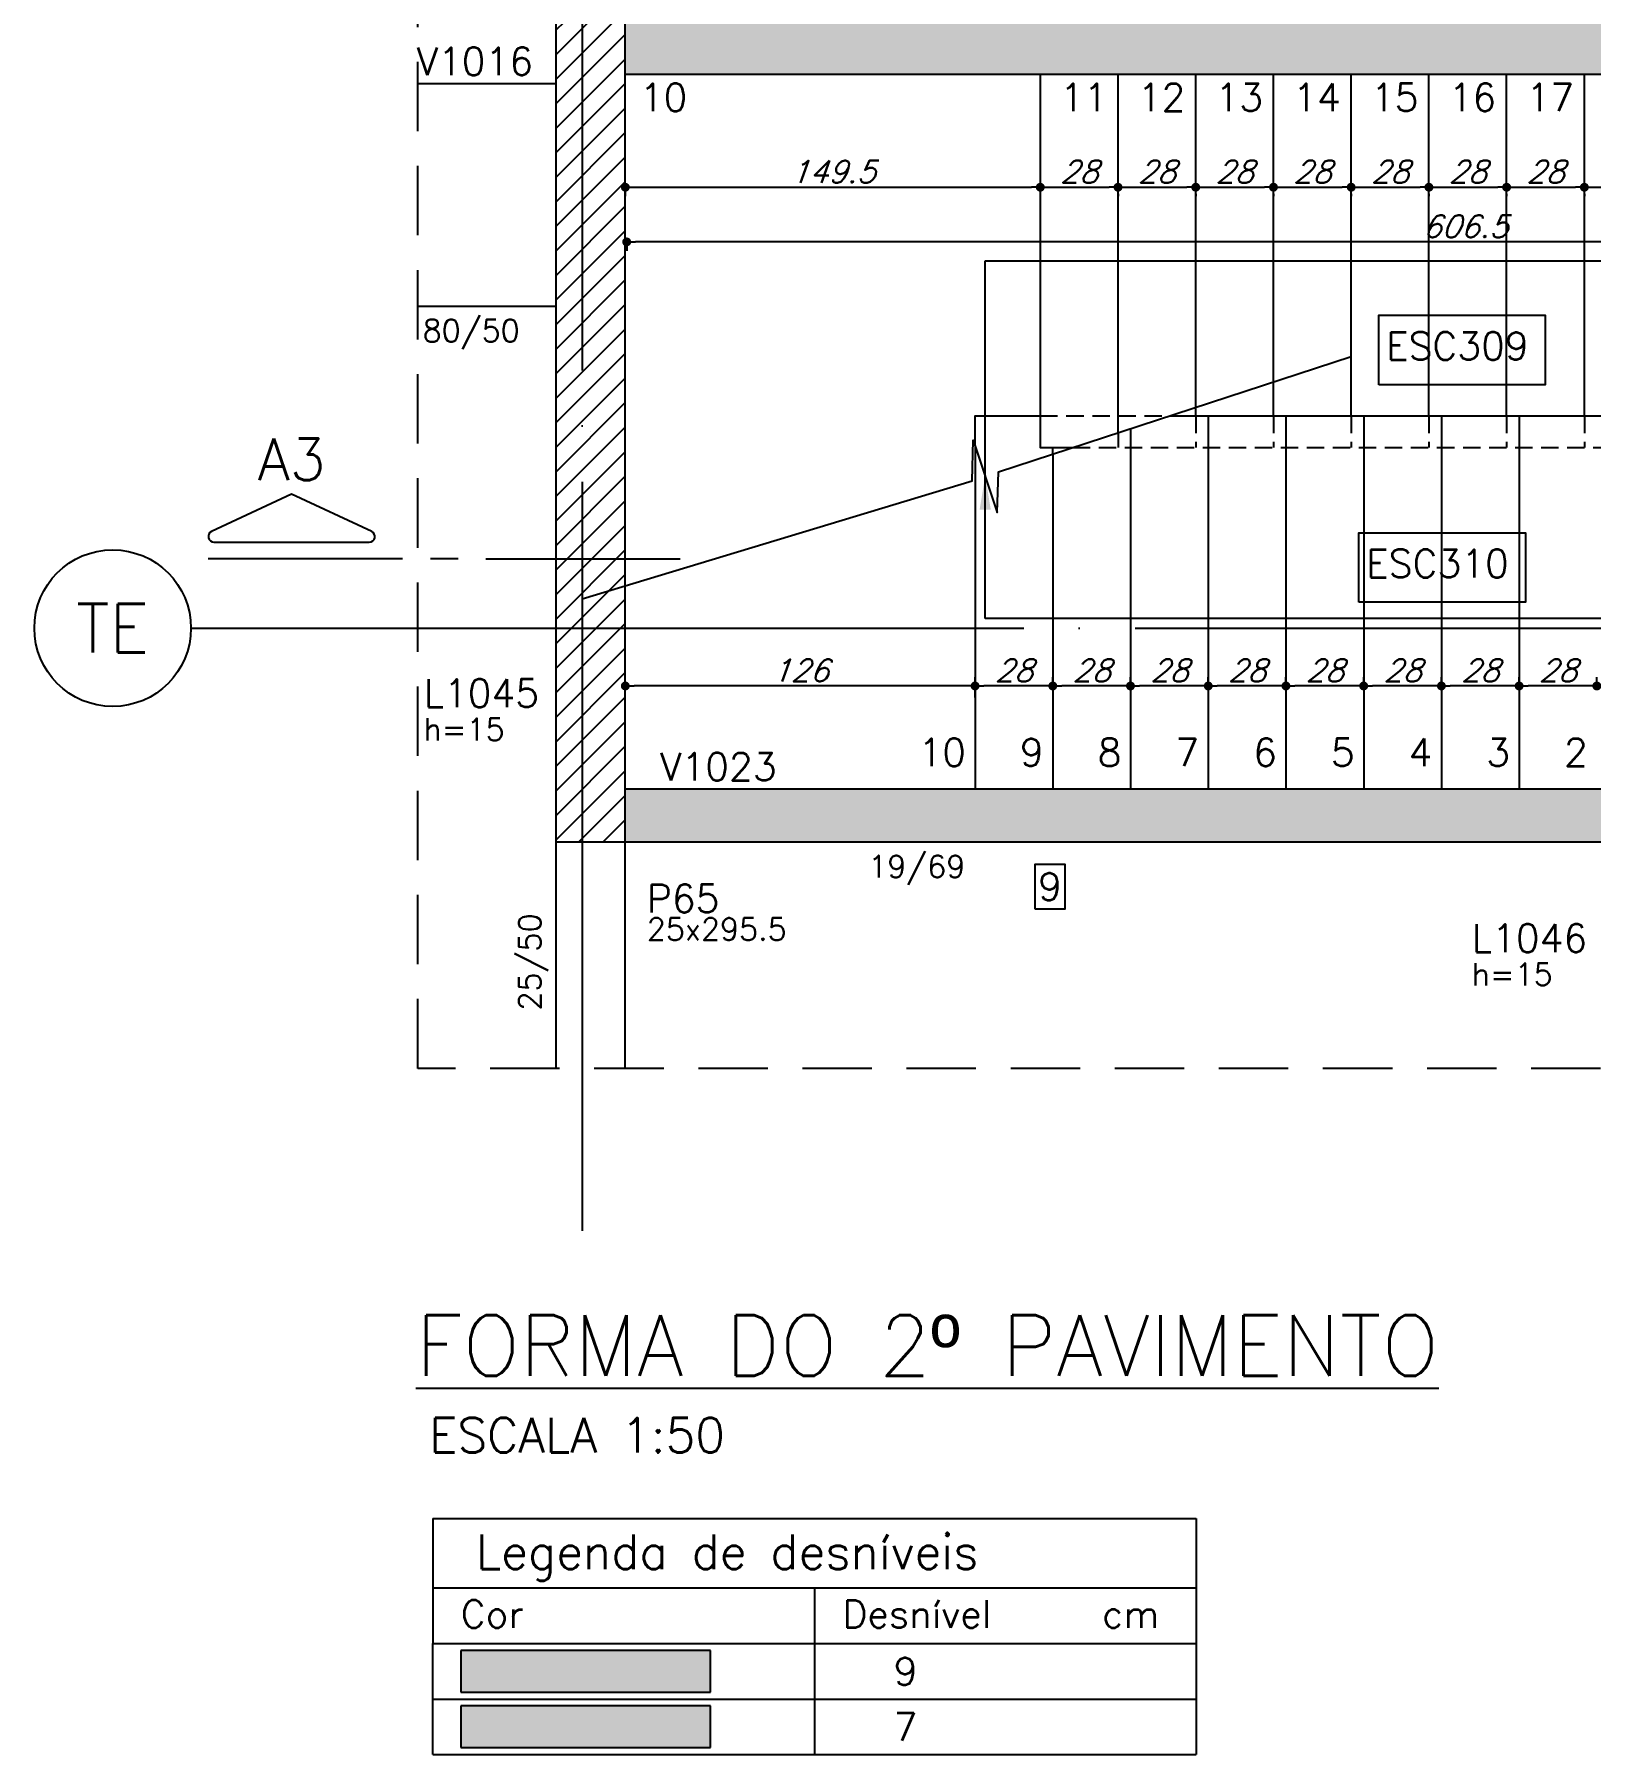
# Model space of a CAD drawing. Header units: millimetres. Extents: x 7530 to 14400, y -7174 to -2969.
# Drawn here: x 10731 to 11292, y -4067 to -3448 of the extents above; entities that cross this region are included whole.
import ezdxf
from ezdxf.enums import TextEntityAlignment as Align

# ---------------------------------------------------------------- set-up
doc = ezdxf.new("R2010")
doc.units = ezdxf.units.MM
doc.header["$LTSCALE"] = 50
doc.header["$PDMODE"] = 3
doc.linetypes.add('DASHED', pattern=[0.75, 0.5, -0.25])
doc.linetypes.add('EIXO', pattern=[6.8, 6, -0.4, 0, -0.4])
for name, color, linetype in [('242', 3, 'Continuous'), ('AR-TEXTO_REGUA 120_1-200', 4, 'Continuous'), ('F-AUX-RED', 1, 'Continuous'), ('F-CORTE-INDICAÇÃO', 4, 'Continuous'), ('F-COTAS', 106, 'Continuous'), ('F-DESNIVEL-1', 254, 'Continuous'), ('F-EIXO', 12, 'EIXO'), ('F-ESC NUM', 2, 'Continuous'), ('F-ESC-PROJ', 1, 'Continuous'), ('F-ESCADAS', 2, 'Continuous'), ('F-LAJES-DIM', 2, 'Continuous'), ('F-LAJES-NOME', 4, 'Continuous'), ('F-PILARES-DIM', 172, 'Continuous'), ('F-PILARES-HACH', 174, 'Continuous'), ('F-PILARES-NOME', 170, 'Continuous'), ('F-PILARES-S', 170, 'Continuous'), ('F-TABELA-NÍVEIS', 1, 'Continuous'), ('F-TEXTO', 6, 'Continuous'), ('F-TEXTO ESCADA', 2, 'Continuous'), ('F-VIGAS', 3, 'Continuous'), ('F-VIGAS-DIM', 2, 'Continuous'), ('F-VIGAS-NOME', 4, 'Continuous')]:
    doc.layers.add(name, color=color, linetype=linetype)
doc.layers.add('F-DESNIVEL-2', color=7, linetype='Continuous', true_color=0xffd1e8)
doc.styles.add('5385-ARQ-PB-BAS-PLA-TER-TORRE-A-106-TXT$0$R60-75', font='romans.shx', dxfattribs={"height": 0.1125})
doc.styles.add('CP-TEXT-INCL', font='romans.shx', dxfattribs={"oblique": 20})
doc.styles.add('MCP', font='romans.shx')
doc.styles.add('REGUA-120-esc1_200', font='simplex.shx', dxfattribs={"height": 0.6})
doc.styles.add('ROMANS', font='romans.shx')
doc.dimstyles.new('CP-COTAS-50', dxfattribs={"dimscale": 0.64, "dimtxt": 12.5, "dimasz": 5, "dimexe": 5, "dimexo": 5, "dimgap": 2.5, "dimtad": 1, "dimdec": 1, "dimdsep": 46, "dimtxsty": 'CP-TEXT-INCL', "dimblk1": 'DOT', "dimblk2": 'DOT', "dimsah": 1, "dimcen": 9, "dimclrd": 256, "dimclre": 256, "dimclrt": 256, "dimadec": 0, "dimazin": 0, "dimtfac": 1, "dimtdec": 1, "dimtmove": 2, "dimatfit": 3, "dimldrblk": 'DOT', "dimfxl": 5, "dimtolj": 1, "dimarcsym": 0})

# ---------------------------------------------------------------- blocks, each defined once
blk = doc.blocks.new('*U13')
at = {"layer": 'F-VIGAS-DIM', "color": 1}
blk.add_lwpolyline([(0, 0), (11, 0), (11, 16), (0, 16)], close=True, dxfattribs=at)
at = {"layer": 'F-VIGAS-DIM', "style": 'MCP'}
blk.add_attdef('DIM', text='', height=10, dxfattribs=at).set_placement((5.5, 8), align=Align.MIDDLE_CENTER)
blk = doc.blocks.new('*U20')
at = {"layer": 'F-EIXO'}
blk.add_line((0, 0), (0, -609.8), dxfattribs=at)
at = {"layer": 'F-TEXTO', "style": 'ROMANS'}
blk.add_attdef('EIXO', text='', height=17.5, rotation=360, dxfattribs=at).set_placement((0, 28.21), align=Align.MIDDLE_CENTER)
blk = doc.blocks.new('*U21')
at = {"layer": 'F-EIXO'}
blk.add_line((0, 0), (1096.49, 0), dxfattribs=at)
at = {"layer": 'F-EIXO', "color": 2, "linetype": 'Continuous'}
blk.add_circle((-28.21, 0), 28.21, dxfattribs=at)
at = {"layer": 'F-TEXTO', "style": 'ROMANS'}
blk.add_attdef('EIXO', text='', height=17.5, dxfattribs=at).set_placement((-28.21, 0), align=Align.MIDDLE_CENTER)
blk = doc.blocks.new('*U7')
at = {"layer": 'F-CORTE-INDICAÇÃO'}
for p, q in [((-100, 0), (-170, 0)), ((-80, 0), (-90, 0)), ((-70, 0), (0, 0))]:
    blk.add_line(p, q, dxfattribs=at)
blk.add_lwpolyline([(-112, 6, 0.802585), (-111.15, 9.81), (-140, 23.26), (-168.85, 9.81, 0.802585), (-168, 6)], format="xyb", close=True, dxfattribs=at)
at = {"layer": 'F-CORTE-INDICAÇÃO', "style": 'ROMANS'}
blk.add_attdef('CORTE', text='', height=15, dxfattribs=at).set_placement((-140, 35.76), align=Align.MIDDLE_CENTER)
at = {"layer": 'F-CORTE-INDICAÇÃO', "color": 2, "style": 'ROMANS'}
blk.add_attdef('FOLHA', text='', height=12, dxfattribs=at).set_placement((-140, -10), align=Align.MIDDLE_CENTER)
blk = doc.blocks.new('_DOT')
at = {"color": 0, "linetype": 'ByBlock'}
blk.add_line((-0.5, 0), (-1, 0), dxfattribs=at)
at = {"color": 0, "linetype": 'ByBlock', "const_width": 0.5}
blk.add_lwpolyline([(-0.25, 0, 1), (0.25, 0, 1)], format="xyb", close=True, dxfattribs=at)
blk = doc.blocks.new('*D194')
at = {"layer": 'DEFPOINTS', "color": 0, "transparency": 16777216}
for p in [(10943.82, -3499.79), (11093.32, -3500.68), (11093.32, -3502.62)]:
    blk.add_point(p, dxfattribs=at)
at = {"layer": 'F-COTAS', "lineweight": -2, "transparency": 16777216}
for p, q in [((10943.82, -3502.99), (10943.82, -3505.82)), ((10947.02, -3502.62), (11090.12, -3502.62)), ((11093.32, -3503.88), (11093.32, -3505.82))]:
    blk.add_line(p, q, dxfattribs=at)
at = {"layer": 'F-COTAS', "lineweight": -2, "transparency": 16777216, "xscale": 3.2, "yscale": 3.2, "zscale": 3.2, "rotation": 180}
blk.add_blockref('_DOT', (10943.82, -3502.62), dxfattribs=at)
at = {"layer": 'F-COTAS', "lineweight": -2, "transparency": 16777216, "xscale": 3.2, "yscale": 3.2, "zscale": 3.2}
blk.add_blockref('_DOT', (11093.32, -3502.62), dxfattribs=at)
at = {"layer": 'F-COTAS', "transparency": 16777216, "insert": (11018.57, -3497.02), "char_height": 8, "attachment_point": 5, "style": 'CP-TEXT-INCL'}
blk.add_mtext('\\A1;149.5', dxfattribs=at)
blk = doc.blocks.new('*D195')
at = {"layer": 'DEFPOINTS', "color": 0, "transparency": 16777216}
for p in [(11093.32, -3501.77), (11121.32, -3502.62), (11121.32, -3502.62)]:
    blk.add_point(p, dxfattribs=at)
at = {"layer": 'F-COTAS', "lineweight": -2, "transparency": 16777216}
for p, q in [((11093.32, -3504.97), (11093.32, -3505.82)), ((11096.52, -3502.62), (11118.12, -3502.62))]:
    blk.add_line(p, q, dxfattribs=at)
at = {"layer": 'F-COTAS', "lineweight": -2, "transparency": 16777216, "xscale": 3.2, "yscale": 3.2, "zscale": 3.2, "rotation": 180}
blk.add_blockref('_DOT', (11093.32, -3502.62), dxfattribs=at)
at = {"layer": 'F-COTAS', "lineweight": -2, "transparency": 16777216, "xscale": 3.2, "yscale": 3.2, "zscale": 3.2}
blk.add_blockref('_DOT', (11121.32, -3502.62), dxfattribs=at)
at = {"layer": 'F-COTAS', "transparency": 16777216, "insert": (11107.32, -3497.02), "char_height": 8, "attachment_point": 5, "style": 'CP-TEXT-INCL'}
blk.add_mtext('\\A1;28', dxfattribs=at)
blk = doc.blocks.new('*D196')
at = {"layer": 'DEFPOINTS', "color": 0, "transparency": 16777216}
for p in [(11177.32, -3501.77), (11205.32, -3502.62), (11205.32, -3502.62)]:
    blk.add_point(p, dxfattribs=at)
at = {"layer": 'F-COTAS', "lineweight": -2, "transparency": 16777216}
for p, q in [((11177.32, -3504.97), (11177.32, -3505.82)), ((11180.52, -3502.62), (11202.12, -3502.62))]:
    blk.add_line(p, q, dxfattribs=at)
at = {"layer": 'F-COTAS', "lineweight": -2, "transparency": 16777216, "xscale": 3.2, "yscale": 3.2, "zscale": 3.2, "rotation": 180}
blk.add_blockref('_DOT', (11177.32, -3502.62), dxfattribs=at)
at = {"layer": 'F-COTAS', "lineweight": -2, "transparency": 16777216, "xscale": 3.2, "yscale": 3.2, "zscale": 3.2}
blk.add_blockref('_DOT', (11205.32, -3502.62), dxfattribs=at)
at = {"layer": 'F-COTAS', "transparency": 16777216, "insert": (11191.32, -3497.02), "char_height": 8, "attachment_point": 5, "style": 'CP-TEXT-INCL'}
blk.add_mtext('\\A1;28', dxfattribs=at)
blk = doc.blocks.new('*D197')
at = {"layer": 'DEFPOINTS', "color": 0, "transparency": 16777216}
for p in [(11205.32, -3501.77), (11233.32, -3502.62), (11233.32, -3502.62)]:
    blk.add_point(p, dxfattribs=at)
at = {"layer": 'F-COTAS', "lineweight": -2, "transparency": 16777216}
for p, q in [((11205.32, -3504.97), (11205.32, -3505.82)), ((11208.52, -3502.62), (11230.12, -3502.62))]:
    blk.add_line(p, q, dxfattribs=at)
at = {"layer": 'F-COTAS', "lineweight": -2, "transparency": 16777216, "xscale": 3.2, "yscale": 3.2, "zscale": 3.2, "rotation": 180}
blk.add_blockref('_DOT', (11205.32, -3502.62), dxfattribs=at)
at = {"layer": 'F-COTAS', "lineweight": -2, "transparency": 16777216, "xscale": 3.2, "yscale": 3.2, "zscale": 3.2}
blk.add_blockref('_DOT', (11233.32, -3502.62), dxfattribs=at)
at = {"layer": 'F-COTAS', "transparency": 16777216, "insert": (11219.32, -3497.02), "char_height": 8, "attachment_point": 5, "style": 'CP-TEXT-INCL'}
blk.add_mtext('\\A1;28', dxfattribs=at)
blk = doc.blocks.new('*D198')
at = {"layer": 'DEFPOINTS', "color": 0, "transparency": 16777216}
for p in [(11233.32, -3501.77), (11261.32, -3502.62), (11261.32, -3502.62)]:
    blk.add_point(p, dxfattribs=at)
at = {"layer": 'F-COTAS', "lineweight": -2, "transparency": 16777216}
for p, q in [((11233.32, -3504.97), (11233.32, -3505.82)), ((11236.52, -3502.62), (11258.12, -3502.62))]:
    blk.add_line(p, q, dxfattribs=at)
at = {"layer": 'F-COTAS', "lineweight": -2, "transparency": 16777216, "xscale": 3.2, "yscale": 3.2, "zscale": 3.2, "rotation": 180}
blk.add_blockref('_DOT', (11233.32, -3502.62), dxfattribs=at)
at = {"layer": 'F-COTAS', "lineweight": -2, "transparency": 16777216, "xscale": 3.2, "yscale": 3.2, "zscale": 3.2}
blk.add_blockref('_DOT', (11261.32, -3502.62), dxfattribs=at)
at = {"layer": 'F-COTAS', "transparency": 16777216, "insert": (11247.32, -3497.02), "char_height": 8, "attachment_point": 5, "style": 'CP-TEXT-INCL'}
blk.add_mtext('\\A1;28', dxfattribs=at)
blk = doc.blocks.new('*D199')
at = {"layer": 'DEFPOINTS', "color": 0, "transparency": 16777216}
for p in [(11261.32, -3501.77), (11289.32, -3502.62), (11289.32, -3502.62)]:
    blk.add_point(p, dxfattribs=at)
at = {"layer": 'F-COTAS', "lineweight": -2, "transparency": 16777216}
for p, q in [((11261.32, -3504.97), (11261.32, -3505.82)), ((11264.52, -3502.62), (11286.12, -3502.62))]:
    blk.add_line(p, q, dxfattribs=at)
at = {"layer": 'F-COTAS', "lineweight": -2, "transparency": 16777216, "xscale": 3.2, "yscale": 3.2, "zscale": 3.2, "rotation": 180}
blk.add_blockref('_DOT', (11261.32, -3502.62), dxfattribs=at)
at = {"layer": 'F-COTAS', "lineweight": -2, "transparency": 16777216, "xscale": 3.2, "yscale": 3.2, "zscale": 3.2}
blk.add_blockref('_DOT', (11289.32, -3502.62), dxfattribs=at)
at = {"layer": 'F-COTAS', "transparency": 16777216, "insert": (11275.32, -3497.02), "char_height": 8, "attachment_point": 5, "style": 'CP-TEXT-INCL'}
blk.add_mtext('\\A1;28', dxfattribs=at)
blk = doc.blocks.new('*D200')
at = {"layer": 'DEFPOINTS', "color": 0, "transparency": 16777216}
for p in [(11289.32, -3501.77), (11317.32, -3502.62), (11317.32, -3502.62)]:
    blk.add_point(p, dxfattribs=at)
at = {"layer": 'F-COTAS', "lineweight": -2, "transparency": 16777216}
for p, q in [((11289.32, -3504.97), (11289.32, -3505.82)), ((11292.52, -3502.62), (11314.12, -3502.62))]:
    blk.add_line(p, q, dxfattribs=at)
at = {"layer": 'F-COTAS', "lineweight": -2, "transparency": 16777216, "xscale": 3.2, "yscale": 3.2, "zscale": 3.2, "rotation": 180}
blk.add_blockref('_DOT', (11289.32, -3502.62), dxfattribs=at)
at = {"layer": 'F-COTAS', "lineweight": -2, "transparency": 16777216, "xscale": 3.2, "yscale": 3.2, "zscale": 3.2}
blk.add_blockref('_DOT', (11317.32, -3502.62), dxfattribs=at)
at = {"layer": 'F-COTAS', "transparency": 16777216, "insert": (11303.32, -3497.02), "char_height": 8, "attachment_point": 5, "style": 'CP-TEXT-INCL'}
blk.add_mtext('\\A1;28', dxfattribs=at)
blk = doc.blocks.new('*D202')
at = {"layer": 'DEFPOINTS', "color": 0, "transparency": 16777216}
for p in [(10944.32, -3519.64), (10944.32, -3522.31), (11550.82, -3519.64)]:
    blk.add_point(p, dxfattribs=at)
at = {"layer": 'F-COTAS', "lineweight": -2, "transparency": 16777216}
for p, q in [((10944.32, -3522.84), (10944.32, -3525.51)), ((11547.62, -3522.31), (10947.52, -3522.31)), ((11550.82, -3522.84), (11550.82, -3525.51))]:
    blk.add_line(p, q, dxfattribs=at)
at = {"layer": 'F-COTAS', "lineweight": -2, "transparency": 16777216, "xscale": 3.2, "yscale": 3.2, "zscale": 3.2, "rotation": 180}
blk.add_blockref('_DOT', (10944.32, -3522.31), dxfattribs=at)
at = {"layer": 'F-COTAS', "lineweight": -2, "transparency": 16777216, "xscale": 3.2, "yscale": 3.2, "zscale": 3.2}
blk.add_blockref('_DOT', (11550.82, -3522.31), dxfattribs=at)
at = {"layer": 'F-COTAS', "transparency": 16777216, "insert": (11246.44, -3516.71), "char_height": 8, "attachment_point": 5, "style": 'CP-TEXT-INCL'}
blk.add_mtext('\\A1;606.5', dxfattribs=at)
blk = doc.blocks.new('*D183')
at = {"layer": 'DEFPOINTS', "color": 0, "transparency": 16777216}
for p in [(11265.82, -3682.22), (11265.82, -3686.29), (11293.82, -3686.29)]:
    blk.add_point(p, dxfattribs=at)
at = {"layer": 'F-COTAS', "lineweight": -2, "transparency": 16777216}
for p, q in [((11265.82, -3683.09), (11265.82, -3679.02)), ((11293.82, -3683.09), (11293.82, -3679.02)), ((11290.62, -3682.22), (11269.02, -3682.22))]:
    blk.add_line(p, q, dxfattribs=at)
at = {"layer": 'F-COTAS', "lineweight": -2, "transparency": 16777216, "xscale": 3.2, "yscale": 3.2, "zscale": 3.2, "rotation": 180}
blk.add_blockref('_DOT', (11265.82, -3682.22), dxfattribs=at)
at = {"layer": 'F-COTAS', "lineweight": -2, "transparency": 16777216, "xscale": 3.2, "yscale": 3.2, "zscale": 3.2}
blk.add_blockref('_DOT', (11293.82, -3682.22), dxfattribs=at)
at = {"layer": 'F-COTAS', "transparency": 16777216, "insert": (11279.82, -3676.62), "char_height": 8, "attachment_point": 5, "style": 'CP-TEXT-INCL'}
blk.add_mtext('\\A1;28', dxfattribs=at)
blk = doc.blocks.new('*D184')
at = {"layer": 'DEFPOINTS', "color": 0, "transparency": 16777216}
for p in [(11237.82, -3682.22), (11237.82, -3686.29), (11265.82, -3686.29)]:
    blk.add_point(p, dxfattribs=at)
at = {"layer": 'F-COTAS', "lineweight": -2, "transparency": 16777216}
for p, q in [((11237.82, -3683.09), (11237.82, -3679.02)), ((11265.82, -3683.09), (11265.82, -3679.02)), ((11262.62, -3682.22), (11241.02, -3682.22))]:
    blk.add_line(p, q, dxfattribs=at)
at = {"layer": 'F-COTAS', "lineweight": -2, "transparency": 16777216, "xscale": 3.2, "yscale": 3.2, "zscale": 3.2, "rotation": 180}
blk.add_blockref('_DOT', (11237.82, -3682.22), dxfattribs=at)
at = {"layer": 'F-COTAS', "lineweight": -2, "transparency": 16777216, "xscale": 3.2, "yscale": 3.2, "zscale": 3.2}
blk.add_blockref('_DOT', (11265.82, -3682.22), dxfattribs=at)
at = {"layer": 'F-COTAS', "transparency": 16777216, "insert": (11251.82, -3676.62), "char_height": 8, "attachment_point": 5, "style": 'CP-TEXT-INCL'}
blk.add_mtext('\\A1;28', dxfattribs=at)
blk = doc.blocks.new('*D185')
at = {"layer": 'DEFPOINTS', "color": 0, "transparency": 16777216}
for p in [(11209.82, -3682.22), (11209.82, -3686.29), (11237.82, -3686.29)]:
    blk.add_point(p, dxfattribs=at)
at = {"layer": 'F-COTAS', "lineweight": -2, "transparency": 16777216}
for p, q in [((11209.82, -3683.09), (11209.82, -3679.02)), ((11237.82, -3683.09), (11237.82, -3679.02)), ((11234.62, -3682.22), (11213.02, -3682.22))]:
    blk.add_line(p, q, dxfattribs=at)
at = {"layer": 'F-COTAS', "lineweight": -2, "transparency": 16777216, "xscale": 3.2, "yscale": 3.2, "zscale": 3.2, "rotation": 180}
blk.add_blockref('_DOT', (11209.82, -3682.22), dxfattribs=at)
at = {"layer": 'F-COTAS', "lineweight": -2, "transparency": 16777216, "xscale": 3.2, "yscale": 3.2, "zscale": 3.2}
blk.add_blockref('_DOT', (11237.82, -3682.22), dxfattribs=at)
at = {"layer": 'F-COTAS', "transparency": 16777216, "insert": (11223.82, -3676.62), "char_height": 8, "attachment_point": 5, "style": 'CP-TEXT-INCL'}
blk.add_mtext('\\A1;28', dxfattribs=at)
blk = doc.blocks.new('*D186')
at = {"layer": 'DEFPOINTS', "color": 0, "transparency": 16777216}
for p in [(11181.82, -3682.22), (11181.82, -3686.29), (11209.82, -3686.29)]:
    blk.add_point(p, dxfattribs=at)
at = {"layer": 'F-COTAS', "lineweight": -2, "transparency": 16777216}
for p, q in [((11181.82, -3683.09), (11181.82, -3679.02)), ((11209.82, -3683.09), (11209.82, -3679.02)), ((11206.62, -3682.22), (11185.02, -3682.22))]:
    blk.add_line(p, q, dxfattribs=at)
at = {"layer": 'F-COTAS', "lineweight": -2, "transparency": 16777216, "xscale": 3.2, "yscale": 3.2, "zscale": 3.2, "rotation": 180}
blk.add_blockref('_DOT', (11181.82, -3682.22), dxfattribs=at)
at = {"layer": 'F-COTAS', "lineweight": -2, "transparency": 16777216, "xscale": 3.2, "yscale": 3.2, "zscale": 3.2}
blk.add_blockref('_DOT', (11209.82, -3682.22), dxfattribs=at)
at = {"layer": 'F-COTAS', "transparency": 16777216, "insert": (11195.82, -3676.62), "char_height": 8, "attachment_point": 5, "style": 'CP-TEXT-INCL'}
blk.add_mtext('\\A1;28', dxfattribs=at)
blk = doc.blocks.new('*D187')
at = {"layer": 'DEFPOINTS', "color": 0, "transparency": 16777216}
for p in [(11153.82, -3682.22), (11153.82, -3686.29), (11181.82, -3686.29)]:
    blk.add_point(p, dxfattribs=at)
at = {"layer": 'F-COTAS', "lineweight": -2, "transparency": 16777216}
for p, q in [((11153.82, -3683.09), (11153.82, -3679.02)), ((11181.82, -3683.09), (11181.82, -3679.02)), ((11178.62, -3682.22), (11157.02, -3682.22))]:
    blk.add_line(p, q, dxfattribs=at)
at = {"layer": 'F-COTAS', "lineweight": -2, "transparency": 16777216, "xscale": 3.2, "yscale": 3.2, "zscale": 3.2, "rotation": 180}
blk.add_blockref('_DOT', (11153.82, -3682.22), dxfattribs=at)
at = {"layer": 'F-COTAS', "lineweight": -2, "transparency": 16777216, "xscale": 3.2, "yscale": 3.2, "zscale": 3.2}
blk.add_blockref('_DOT', (11181.82, -3682.22), dxfattribs=at)
at = {"layer": 'F-COTAS', "transparency": 16777216, "insert": (11167.82, -3676.62), "char_height": 8, "attachment_point": 5, "style": 'CP-TEXT-INCL'}
blk.add_mtext('\\A1;28', dxfattribs=at)
blk = doc.blocks.new('*D188')
at = {"layer": 'DEFPOINTS', "color": 0, "transparency": 16777216}
for p in [(11125.82, -3682.22), (11125.82, -3686.29), (11153.82, -3686.29)]:
    blk.add_point(p, dxfattribs=at)
at = {"layer": 'F-COTAS', "lineweight": -2, "transparency": 16777216}
for p, q in [((11125.82, -3683.09), (11125.82, -3679.02)), ((11153.82, -3683.09), (11153.82, -3679.02)), ((11150.62, -3682.22), (11129.02, -3682.22))]:
    blk.add_line(p, q, dxfattribs=at)
at = {"layer": 'F-COTAS', "lineweight": -2, "transparency": 16777216, "xscale": 3.2, "yscale": 3.2, "zscale": 3.2, "rotation": 180}
blk.add_blockref('_DOT', (11125.82, -3682.22), dxfattribs=at)
at = {"layer": 'F-COTAS', "lineweight": -2, "transparency": 16777216, "xscale": 3.2, "yscale": 3.2, "zscale": 3.2}
blk.add_blockref('_DOT', (11153.82, -3682.22), dxfattribs=at)
at = {"layer": 'F-COTAS', "transparency": 16777216, "insert": (11139.82, -3676.62), "char_height": 8, "attachment_point": 5, "style": 'CP-TEXT-INCL'}
blk.add_mtext('\\A1;28', dxfattribs=at)
blk = doc.blocks.new('*D189')
at = {"layer": 'DEFPOINTS', "color": 0, "transparency": 16777216}
for p in [(10943.82, -3682.22), (10943.82, -3686.29), (11069.82, -3689.55)]:
    blk.add_point(p, dxfattribs=at)
at = {"layer": 'F-COTAS', "lineweight": -2, "transparency": 16777216}
for p, q in [((10943.82, -3683.09), (10943.82, -3679.02)), ((11069.82, -3686.35), (11069.82, -3679.02)), ((11066.62, -3682.22), (10947.02, -3682.22))]:
    blk.add_line(p, q, dxfattribs=at)
at = {"layer": 'F-COTAS', "lineweight": -2, "transparency": 16777216, "xscale": 3.2, "yscale": 3.2, "zscale": 3.2, "rotation": 180}
blk.add_blockref('_DOT', (10943.82, -3682.22), dxfattribs=at)
at = {"layer": 'F-COTAS', "lineweight": -2, "transparency": 16777216, "xscale": 3.2, "yscale": 3.2, "zscale": 3.2}
blk.add_blockref('_DOT', (11069.82, -3682.22), dxfattribs=at)
at = {"layer": 'F-COTAS', "transparency": 16777216, "insert": (11006.82, -3676.62), "char_height": 8, "attachment_point": 5, "style": 'CP-TEXT-INCL'}
blk.add_mtext('\\A1;126', dxfattribs=at)
blk = doc.blocks.new('*D190')
at = {"layer": 'DEFPOINTS', "color": 0, "transparency": 16777216}
for p in [(11097.82, -3682.22), (11097.82, -3686.29), (11125.82, -3686.29)]:
    blk.add_point(p, dxfattribs=at)
at = {"layer": 'F-COTAS', "lineweight": -2, "transparency": 16777216}
for p, q in [((11097.82, -3683.09), (11097.82, -3679.02)), ((11125.82, -3683.09), (11125.82, -3679.02)), ((11122.62, -3682.22), (11101.02, -3682.22))]:
    blk.add_line(p, q, dxfattribs=at)
at = {"layer": 'F-COTAS', "lineweight": -2, "transparency": 16777216, "xscale": 3.2, "yscale": 3.2, "zscale": 3.2, "rotation": 180}
blk.add_blockref('_DOT', (11097.82, -3682.22), dxfattribs=at)
at = {"layer": 'F-COTAS', "lineweight": -2, "transparency": 16777216, "xscale": 3.2, "yscale": 3.2, "zscale": 3.2}
blk.add_blockref('_DOT', (11125.82, -3682.22), dxfattribs=at)
at = {"layer": 'F-COTAS', "transparency": 16777216, "insert": (11111.82, -3676.62), "char_height": 8, "attachment_point": 5, "style": 'CP-TEXT-INCL'}
blk.add_mtext('\\A1;28', dxfattribs=at)
blk = doc.blocks.new('*D191')
at = {"layer": 'DEFPOINTS', "color": 0, "transparency": 16777216}
for p in [(11149.32, -3501.77), (11177.32, -3502.62), (11177.32, -3502.62)]:
    blk.add_point(p, dxfattribs=at)
at = {"layer": 'F-COTAS', "lineweight": -2, "transparency": 16777216}
for p, q in [((11149.32, -3504.97), (11149.32, -3505.82)), ((11152.52, -3502.62), (11174.12, -3502.62))]:
    blk.add_line(p, q, dxfattribs=at)
at = {"layer": 'F-COTAS', "lineweight": -2, "transparency": 16777216, "xscale": 3.2, "yscale": 3.2, "zscale": 3.2, "rotation": 180}
blk.add_blockref('_DOT', (11149.32, -3502.62), dxfattribs=at)
at = {"layer": 'F-COTAS', "lineweight": -2, "transparency": 16777216, "xscale": 3.2, "yscale": 3.2, "zscale": 3.2}
blk.add_blockref('_DOT', (11177.32, -3502.62), dxfattribs=at)
at = {"layer": 'F-COTAS', "transparency": 16777216, "insert": (11163.32, -3497.02), "char_height": 8, "attachment_point": 5, "style": 'CP-TEXT-INCL'}
blk.add_mtext('\\A1;28', dxfattribs=at)
blk = doc.blocks.new('*D192')
at = {"layer": 'DEFPOINTS', "color": 0, "transparency": 16777216}
for p in [(11121.32, -3501.77), (11149.32, -3502.62), (11149.32, -3502.62)]:
    blk.add_point(p, dxfattribs=at)
at = {"layer": 'F-COTAS', "lineweight": -2, "transparency": 16777216}
for p, q in [((11121.32, -3504.97), (11121.32, -3505.82)), ((11124.52, -3502.62), (11146.12, -3502.62))]:
    blk.add_line(p, q, dxfattribs=at)
at = {"layer": 'F-COTAS', "lineweight": -2, "transparency": 16777216, "xscale": 3.2, "yscale": 3.2, "zscale": 3.2, "rotation": 180}
blk.add_blockref('_DOT', (11121.32, -3502.62), dxfattribs=at)
at = {"layer": 'F-COTAS', "lineweight": -2, "transparency": 16777216, "xscale": 3.2, "yscale": 3.2, "zscale": 3.2}
blk.add_blockref('_DOT', (11149.32, -3502.62), dxfattribs=at)
at = {"layer": 'F-COTAS', "transparency": 16777216, "insert": (11135.32, -3497.02), "char_height": 8, "attachment_point": 5, "style": 'CP-TEXT-INCL'}
blk.add_mtext('\\A1;28', dxfattribs=at)
blk = doc.blocks.new('*D193')
at = {"layer": 'DEFPOINTS', "color": 0, "transparency": 16777216}
for p in [(11069.82, -3682.22), (11069.82, -3686.29), (11097.82, -3686.29)]:
    blk.add_point(p, dxfattribs=at)
at = {"layer": 'F-COTAS', "lineweight": -2, "transparency": 16777216}
for p, q in [((11069.82, -3683.09), (11069.82, -3679.02)), ((11097.82, -3683.09), (11097.82, -3679.02)), ((11094.62, -3682.22), (11073.02, -3682.22))]:
    blk.add_line(p, q, dxfattribs=at)
at = {"layer": 'F-COTAS', "lineweight": -2, "transparency": 16777216, "xscale": 3.2, "yscale": 3.2, "zscale": 3.2, "rotation": 180}
blk.add_blockref('_DOT', (11069.82, -3682.22), dxfattribs=at)
at = {"layer": 'F-COTAS', "lineweight": -2, "transparency": 16777216, "xscale": 3.2, "yscale": 3.2, "zscale": 3.2}
blk.add_blockref('_DOT', (11097.82, -3682.22), dxfattribs=at)
at = {"layer": 'F-COTAS', "transparency": 16777216, "insert": (11083.82, -3676.62), "char_height": 8, "attachment_point": 5, "style": 'CP-TEXT-INCL'}
blk.add_mtext('\\A1;28', dxfattribs=at)

msp = doc.modelspace()

# ---------------------------------------------------------------- hatches: boundary and pattern name
at = {"layer": 'F-PILARES-HACH', "linetype": 'Continuous'}
h = msp.add_hatch(dxfattribs=at)
h.set_pattern_fill('ANSI31', color=256, scale=50, style=0)
h.set_pattern_definition([(45, (12868.322, -3865.3966), (-4.419417, 4.419417), [])])
h.paths.add_polyline_path([(10918.822, -3738.397), (10943.822, -3738.397), (10943.822, -3442.897), (10918.822, -3442.897)], flags=16)

# ---------------------------------------------------------------- linework, layer by layer
at = {"layer": '242', "linetype": 'Continuous'}
msp.add_line((10931.322, -3590.647), (10931.322, -3590.647), dxfattribs=at)
at = {"layer": 'F-AUX-RED'}
for p, q in [((11073.495, -3657.897), (11073.495, -3529.147)), ((11073.495, -3529.147), (11316.822, -3529.147)), ((11321.822, -3657.897), (11073.495, -3657.897))]:
    msp.add_line(p, q, dxfattribs=at)
at = {"layer": 'F-AUX-RED', "color": 1, "linetype": 'DASHED'}
msp.add_lwpolyline([(10869.028, -3325.639), (11782.649, -3325.639), (11782.649, -3819.927), (10869.028, -3819.927)], close=True, dxfattribs=at)
at = {"layer": 'F-AUX-RED'}
msp.add_solid([(11071.473, -3618.672), (11073.473, -3606.672), (11075.473, -3618.672)], dxfattribs=at)
at = {"layer": 'F-DESNIVEL-1', "linetype": 'Continuous'}
for points in [[(11559.822, -3738.397), (11559.822, -3719.397), (10943.922, -3719.397)], [(11559.822, -3738.397), (10943.922, -3719.397), (10943.922, -3738.397)], [(11559.822, -3738.397), (10943.922, -3738.397), (11559.822, -3738.397)]]:
    msp.add_solid(points, dxfattribs=at)
at = {"layer": 'F-DESNIVEL-1'}
for points in [[(10884.527, -4044.535), (10974.527, -4044.535), (10974.527, -4029.535)], [(10884.527, -4044.535), (10974.527, -4029.535), (10884.527, -4029.535)], [(10884.527, -4044.535), (10884.527, -4029.535), (10884.527, -4044.535)]]:
    msp.add_solid(points, dxfattribs=at)
at = {"layer": 'F-DESNIVEL-2', "linetype": 'Continuous'}
for points in [[(11559.822, -3461.897), (11559.822, -3442.897), (10943.922, -3442.897)], [(11559.822, -3461.897), (10943.922, -3442.897), (10943.922, -3461.897)], [(11559.822, -3461.897), (10943.922, -3461.897), (11559.822, -3461.897)]]:
    msp.add_solid(points, dxfattribs=at)
at = {"layer": 'F-DESNIVEL-2'}
for points in [[(10884.527, -4064.535), (10974.527, -4064.535), (10974.527, -4049.535)], [(10884.527, -4064.535), (10974.527, -4049.535), (10884.527, -4049.535)], [(10884.527, -4064.535), (10884.527, -4049.535), (10884.527, -4064.535)]]:
    msp.add_solid(points, dxfattribs=at)
at = {"layer": 'F-ESC-PROJ'}
msp.add_lwpolyline([(10928.322, -3650.785), (11068.752, -3608.319), (11069.148, -3593.705), (11077.842, -3619.768), (11078.238, -3605.155), (11205.322, -3563.532)], dxfattribs=at)
at = {"layer": 'F-ESC-PROJ', "linetype": 'DASHED', "ltscale": 0.25}
for points in [[(11093.322, -3584.897), (11140.091, -3584.897)], [(11104.979, -3596.397), (11317.322, -3596.397), (11317.322, -3584.897)], [(11149.322, -3584.897), (11149.322, -3596.397)], [(11177.322, -3584.897), (11177.322, -3596.397)], [(11205.322, -3584.897), (11205.322, -3596.397)], [(11233.322, -3584.897), (11233.322, -3596.397)], [(11261.322, -3584.897), (11261.322, -3596.397)], [(11289.322, -3584.897), (11289.322, -3596.397)], [(11121.322, -3591.208), (11121.322, -3596.397)], [(11152.322, -3596.044), (11152.322, -3596.397)]]:
    msp.add_lwpolyline(points, dxfattribs=at)
at = {"layer": 'F-ESCADAS', "linetype": 'Continuous'}
for points in [[(11093.322, -3461.897), (11093.322, -3596.397), (11104.979, -3596.397)], [(11121.322, -3591.208), (11121.322, -3461.897)], [(11149.322, -3584.897), (11149.322, -3461.897)], [(11177.322, -3584.897), (11177.322, -3461.897)], [(11205.322, -3584.897), (11205.322, -3461.897)], [(11233.322, -3584.897), (11233.322, -3461.897)], [(11261.322, -3584.897), (11261.322, -3461.897)], [(11289.322, -3584.897), (11289.322, -3461.897)], [(11069.822, -3595.726), (11069.822, -3584.897), (11093.322, -3584.897)], [(11153.822, -3584.897), (11153.822, -3719.397)], [(11181.822, -3584.897), (11181.822, -3719.397)], [(11209.822, -3584.897), (11209.822, -3719.397)], [(11237.822, -3584.897), (11237.822, -3719.397)], [(11265.822, -3584.897), (11265.822, -3719.397)], [(11125.822, -3589.57), (11125.822, -3719.397)], [(11069.822, -3595.726), (11069.822, -3719.397)], [(11097.822, -3598.741), (11097.822, -3596.397)], [(11097.822, -3598.741), (11097.822, -3719.397)]]:
    msp.add_lwpolyline(points, dxfattribs=at)
at = {"layer": 'F-ESCADAS'}
msp.add_lwpolyline([(11140.091, -3584.897), (11322.322, -3584.897)], dxfattribs=at)
at = {"layer": 'F-PILARES-S', "linetype": 'Continuous'}
msp.add_lwpolyline([(10918.822, -3738.397), (10943.822, -3738.397), (10943.822, -3442.897), (10918.822, -3442.897), (10918.822, -3738.397)], dxfattribs=at)
at = {"layer": 'F-TABELA-NÍVEIS'}
for p, q in [((10874.527, -3982.035), (10874.527, -4027.035)), ((10874.527, -3982.035), (11149.527, -3982.035)), ((11149.527, -3982.035), (11149.527, -4007.035)), ((10874.527, -4007.035), (11149.527, -4007.035)), ((11012.027, -4007.035), (11012.027, -4027.035)), ((11149.527, -4007.035), (11149.527, -4027.035)), ((10874.527, -4027.035), (11149.527, -4027.035)), ((10874.527, -4047.035), (10874.527, -4027.035)), ((10874.527, -4027.035), (11149.527, -4027.035)), ((10974.527, -4029.535), (10884.527, -4029.535)), ((10884.527, -4029.535), (10884.527, -4044.535)), ((10974.527, -4044.535), (10974.527, -4029.535)), ((11012.027, -4027.035), (11012.027, -4047.035)), ((11149.527, -4027.035), (11149.527, -4047.035)), ((10884.527, -4044.535), (10974.527, -4044.535)), ((10874.527, -4047.035), (11149.527, -4047.035)), ((10874.527, -4067.035), (10874.527, -4047.035)), ((10974.527, -4049.535), (10884.527, -4049.535)), ((10884.527, -4049.535), (10884.527, -4064.535)), ((10974.527, -4064.535), (10974.527, -4049.535)), ((11012.027, -4047.035), (11012.027, -4067.035)), ((11149.527, -4047.035), (11149.527, -4067.035)), ((10874.527, -4067.035), (11149.527, -4067.035)), ((10884.527, -4064.535), (10974.527, -4064.535))]:
    msp.add_line(p, q, dxfattribs=at)
at = {"layer": 'F-TEXTO ESCADA', "color": 1}
for points in [[(11215.249, -3573.727), (11215.249, -3548.727), (11275.249, -3548.727), (11275.249, -3573.727), (11215.249, -3573.727)], [(11208.093, -3652.085), (11208.093, -3627.085), (11268.093, -3627.085), (11268.093, -3652.085), (11208.093, -3652.085)]]:
    msp.add_lwpolyline(points, dxfattribs=at)
at = {"layer": 'F-VIGAS'}
for points in [[(10943.822, -3461.897), (11550.322, -3461.897)], [(10918.822, -3465.397), (10869.028, -3465.397)], [(10869.028, -3545.397), (10918.822, -3545.397)], [(11550.322, -3719.397), (10943.822, -3719.397)], [(10918.822, -3738.397), (10918.822, -3819.927)], [(10943.822, -3819.927), (10943.822, -3738.397)], [(10943.822, -3738.397), (11559.822, -3738.397)]]:
    msp.add_lwpolyline(points, dxfattribs=at)

# ---------------------------------------------------------------- block references
at = {"layer": 'F-CORTE-INDICAÇÃO', "linetype": 'Continuous'}
ref = msp.add_blockref('*U7', (10963.602, -3636.397), dxfattribs=at)
ref.add_attrib('CORTE', 'A3', dxfattribs={"height": 15, "style": 'ROMANS'}).set_placement((10823.602, -3600.633), align=Align.MIDDLE_CENTER)
at = {"layer": 'F-EIXO', "linetype": 'Continuous'}
msp.add_blockref('*U20', (10928.322, -3268.592), dxfattribs=at)
msp.add_blockref('*U21', (10787.353, -3661.397), dxfattribs=at).add_auto_attribs({'EIXO': 'TE'})
at = {"layer": 'F-VIGAS-DIM', "linetype": 'Continuous'}
msp.add_blockref('*U13', (11091.322, -3762.459), dxfattribs=at).add_auto_attribs({'DIM': '9'})

# ---------------------------------------------------------------- texts
at = {"layer": 'AR-TEXTO_REGUA 120_1-200', "color": 2, "style": 'REGUA-120-esc1_200'}
msp.add_text('ESCALA 1:50', height=12.5, dxfattribs=at).set_placement((10873.156, -3958.272))
at = {"layer": 'F-ESC NUM', "char_height": 10, "width": 122.75925, "attachment_point": 9, "style": '5385-ARQ-PB-BAS-PLA-TER-TORRE-A-106-TXT$0$R60-75'}
for s, insert in [('10', (10966.172, -3475.221)), ('11', (11117.563, -3475.221)), ('12', (11145.563, -3475.221)), ('13', (11173.563, -3475.221)), ('14', (11201.563, -3475.221)), ('15', (11229.563, -3475.221)), ('16', (11257.563, -3475.221)), ('17', (11285.563, -3475.221)), ('10', (11066.563, -3711.11)), ('9', (11094.563, -3711.11)), ('8', (11122.563, -3711.11)), ('7', (11150.563, -3711.11)), ('6', (11178.563, -3711.11)), ('5', (11206.563, -3711.11)), ('4', (11234.563, -3711.11)), ('3', (11262.563, -3711.11)), ('2', (11290.563, -3711.11))]:
    msp.add_mtext(s, dxfattribs=dict(at, insert=insert))
at = {"layer": 'F-LAJES-DIM', "linetype": 'Continuous', "style": 'MCP'}
for p in [(10871.179, -3701.819), (11248.771, -3790.03)]:
    msp.add_text('h=15', height=8, dxfattribs=at).set_placement(p)
at = {"layer": 'F-LAJES-NOME', "linetype": 'Continuous', "style": 'MCP'}
for s, p in [('L1045', (10871.179, -3689.819)), ('L1046', (11248.771, -3778.03))]:
    msp.add_text(s, height=10, dxfattribs=at).set_placement(p)
at = {"layer": 'F-PILARES-DIM', "linetype": 'Continuous', "style": 'MCP'}
msp.add_text('25x295.5', height=8, dxfattribs=at).set_placement((10951.566, -3773.763))
at = {"layer": 'F-PILARES-NOME', "linetype": 'Continuous', "style": 'MCP'}
msp.add_text('P65', height=10, dxfattribs=at).set_placement((10951.566, -3763.763))
at = {"layer": 'F-TABELA-NÍVEIS', "color": 3, "style": 'MCP'}
msp.add_text('Legenda de desníveis', height=12.5, dxfattribs=at).set_placement((10890.002, -4000.238))
at = {"layer": 'F-TABELA-NÍVEIS', "color": 2, "style": 'MCP'}
for s, p in [('Cor', (10884.527, -4021.41)), ('Desnível', (11022.027, -4021.41)), ('cm', (11115.563, -4021.41)), ('9', (11040.486, -4042.035)), ('7', (11040.486, -4062.035))]:
    msp.add_text(s, height=10, dxfattribs=at).set_placement(p)
at = {"layer": 'F-TEXTO', "style": 'ROMANS'}
msp.add_text('%%UFORMA DO 2º PAVIMENTO', height=21.875, dxfattribs=at).set_placement((10868.316, -3930.66))
at = {"layer": 'F-TEXTO ESCADA', "style": 'ROMANS'}
for s, p in [('ESC309', (11217.835, -3564.773)), ('ESC310', (11210.679, -3643.132))]:
    msp.add_text(s, height=10, dxfattribs=at).set_placement(p)
at = {"layer": 'F-VIGAS-DIM', "linetype": 'Continuous', "style": 'MCP'}
for s, p in [('80/50', (10870.811, -3558.258)), ('19/69', (11031.322, -3751.218))]:
    msp.add_text(s, height=8, dxfattribs=at).set_placement(p)
msp.add_text('25/50', height=8, rotation=90, dxfattribs=at).set_placement((10913.403, -3799.104))
at = {"layer": 'F-VIGAS-NOME', "linetype": 'Continuous', "style": 'MCP'}
for s, p in [('V1016', (10868.603, -3462.272)), ('V1023', (10956.322, -3716.272))]:
    msp.add_text(s, height=10, dxfattribs=at).set_placement(p)

# ---------------------------------------------------------------- dimensions: what is measured, and where the dimension line sits
at = {"layer": 'F-COTAS'}
for base, p1, p2, picture, middle in [((11093.322, -3502.623), (10943.822, -3499.79), (11093.322, -3500.676), '*D194', (11018.572, -3497.023)), ((11121.322, -3502.623), (11093.322, -3501.768), (11121.322, -3502.623), '*D195', (11107.322, -3497.023)), ((11149.322, -3502.623), (11121.322, -3501.768), (11149.322, -3502.623), '*D192', (11135.322, -3497.023)), ((11177.322, -3502.623), (11149.322, -3501.768), (11177.322, -3502.623), '*D191', (11163.322, -3497.023)), ((11205.322, -3502.623), (11177.322, -3501.768), (11205.322, -3502.623), '*D196', (11191.322, -3497.023)), ((11233.322, -3502.623), (11205.322, -3501.768), (11233.322, -3502.623), '*D197', (11219.322, -3497.023)), ((11261.322, -3502.623), (11233.322, -3501.768), (11261.322, -3502.623), '*D198', (11247.322, -3497.023)), ((11289.322, -3502.623), (11261.322, -3501.768), (11289.322, -3502.623), '*D199', (11275.322, -3497.023)), ((11317.322, -3502.623), (11289.322, -3501.768), (11317.322, -3502.623), '*D200', (11303.322, -3497.023))]:
    dim = msp.add_linear_dim(base=base, p1=p1, p2=p2, dimstyle='CP-COTAS-50', dxfattribs=at)
    dim.commit()
    dim.dimension.update_dxf_attribs({"geometry": picture, "text_midpoint": middle})
dim = msp.add_linear_dim(base=(10944.322, -3522.313), p1=(11550.822, -3519.64), p2=(10944.322, -3519.64), dimstyle='CP-COTAS-50', dxfattribs=at)
dim.commit()
dim.dimension.update_dxf_attribs({"geometry": '*D202', "text_midpoint": (11246.441, -3516.713), "dimtype": 160})
for base, p1, p2, picture, middle in [((10943.822, -3682.217), (11069.822, -3689.551), (10943.822, -3686.287), '*D189', (11006.822, -3676.617)), ((11069.822, -3682.217), (11097.822, -3686.287), (11069.822, -3686.287), '*D193', (11083.822, -3676.617)), ((11097.822, -3682.217), (11125.822, -3686.287), (11097.822, -3686.287), '*D190', (11111.822, -3676.617)), ((11125.822, -3682.217), (11153.822, -3686.287), (11125.822, -3686.287), '*D188', (11139.822, -3676.617)), ((11153.822, -3682.217), (11181.822, -3686.287), (11153.822, -3686.287), '*D187', (11167.822, -3676.617)), ((11181.822, -3682.217), (11209.822, -3686.287), (11181.822, -3686.287), '*D186', (11195.822, -3676.617)), ((11209.822, -3682.217), (11237.822, -3686.287), (11209.822, -3686.287), '*D185', (11223.822, -3676.617)), ((11237.822, -3682.217), (11265.822, -3686.287), (11237.822, -3686.287), '*D184', (11251.822, -3676.617)), ((11265.822, -3682.217), (11293.822, -3686.287), (11265.822, -3686.287), '*D183', (11279.822, -3676.617))]:
    dim = msp.add_linear_dim(base=base, p1=p1, p2=p2, dimstyle='CP-COTAS-50', override={"dimfxl": 2.5}, dxfattribs=at)
    dim.commit()
    dim.dimension.update_dxf_attribs({"geometry": picture, "text_midpoint": middle})

doc.saveas('drawing.dxf')
